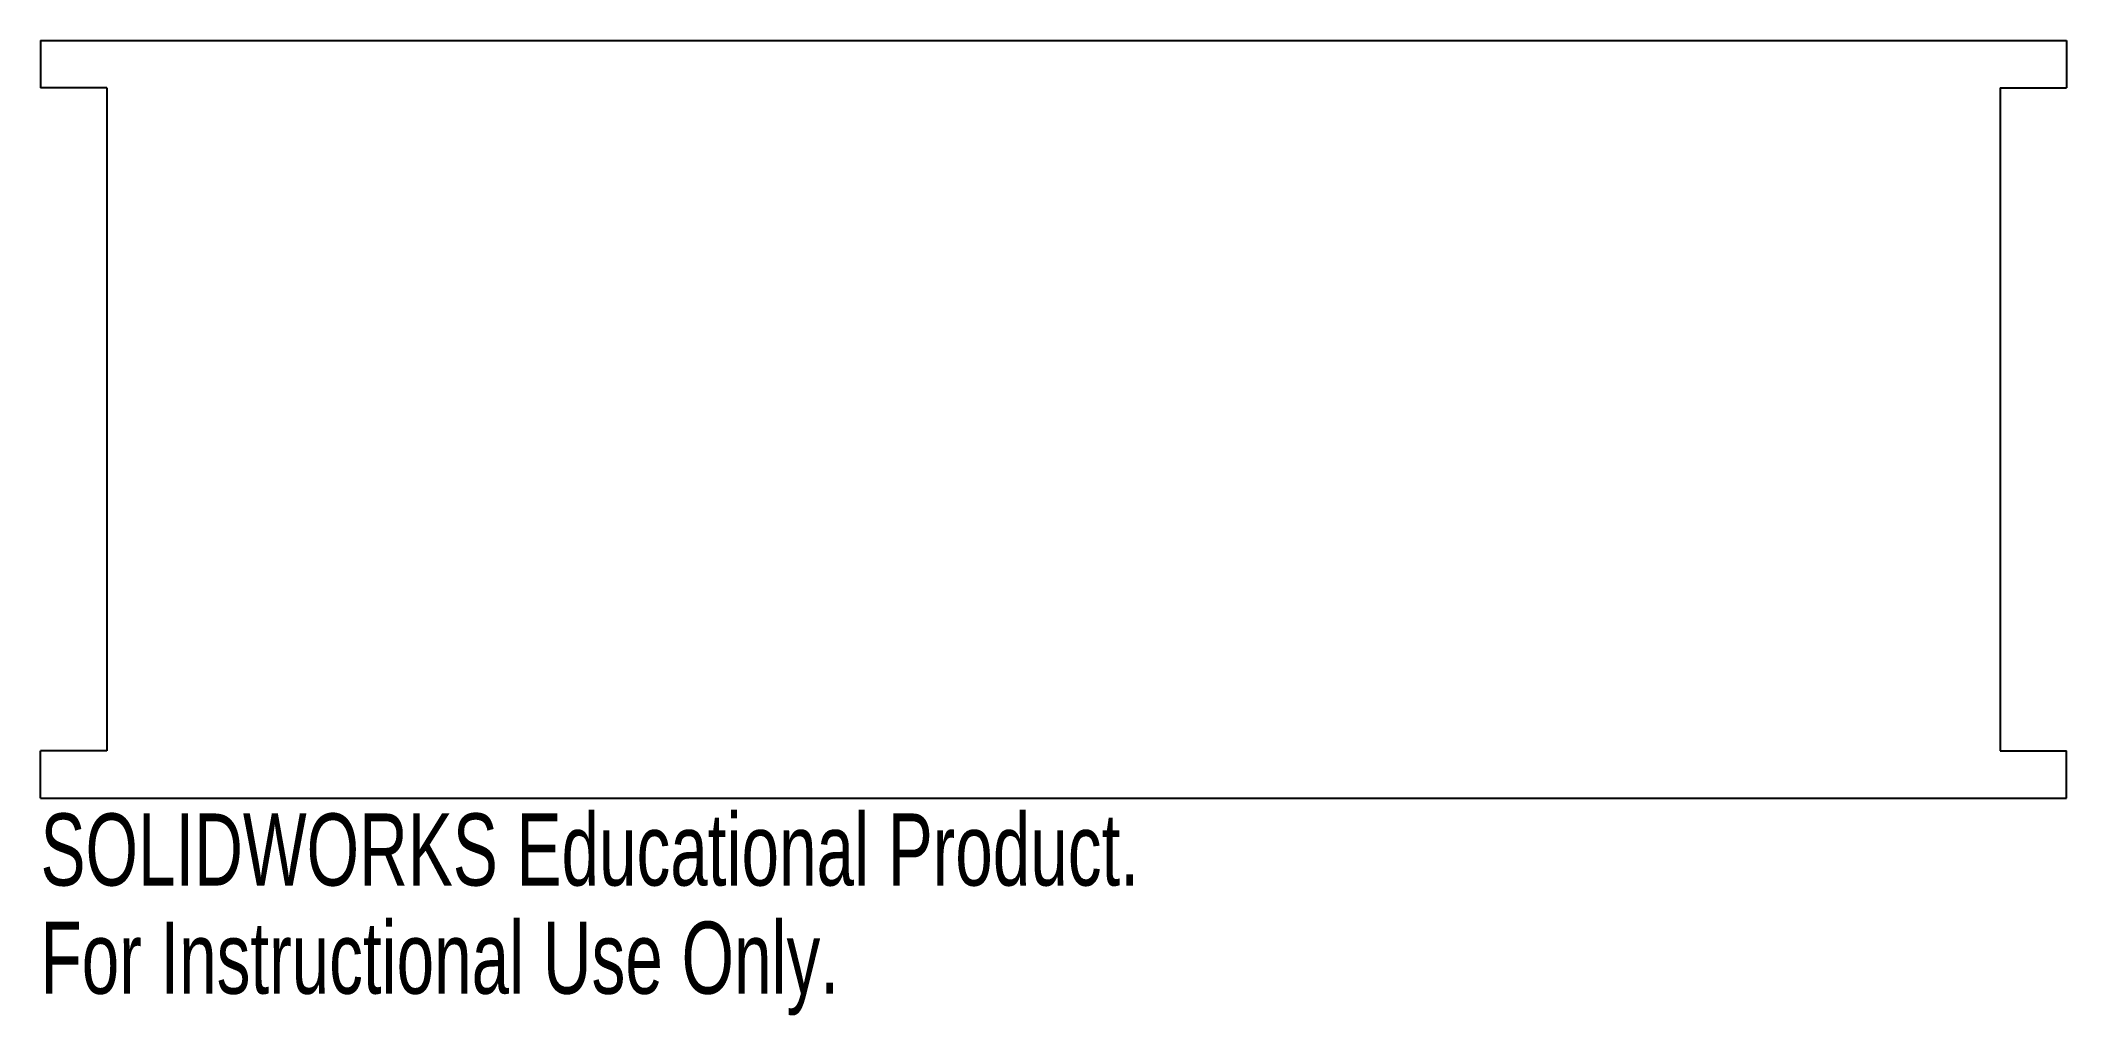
# Model space of a CAD drawing. Header units: inches. Extents: x -2.67 to 2.67, y -1.57 to 1.
import ezdxf

# ---------------------------------------------------------------- set-up
doc = ezdxf.new("R2010")
doc.units = ezdxf.units.IN
doc.header["$MEASUREMENT"] = 0
doc.styles.add('SLDTEXTSTYLE0', font='TXT', dxfattribs={"width": 0.7})

msp = doc.modelspace()

# ---------------------------------------------------------------- linework, layer by layer
at = {"color": 7, "linetype": 'Continuous', "lineweight": 25}
for p, q in [((-2.675, 1), (-2.675, 0.875)), ((-2.675, 1), (2.675, 1)), ((2.675, 1), (2.675, 0.875)), ((-2.5, 0.875), (-2.675, 0.875)), ((-2.5, 0.875), (-2.5, -0.875)), ((2.5, 0.875), (2.675, 0.875)), ((2.5, 0.875), (2.5, -0.875)), ((-2.675, -1), (-2.675, -0.875)), ((-2.5, -0.875), (-2.675, -0.875)), ((2.5, -0.875), (2.675, -0.875)), ((2.675, -1), (2.675, -0.875)), ((-2.675, -1), (2.675, -1))]:
    msp.add_line(p, q, dxfattribs=at)

# ---------------------------------------------------------------- texts
at = {"color": 7, "linetype": 'Continuous', "char_height": 0.1903, "attachment_point": 1, "style": 'SLDTEXTSTYLE0'}
for s, insert in [('SOLIDWORKS Educational Product.', (-2.675, -1.0401)), ('For Instructional Use Only.', (-2.675, -1.3256))]:
    msp.add_mtext(s, dxfattribs=dict(at, insert=insert))

doc.saveas('drawing.dxf')
